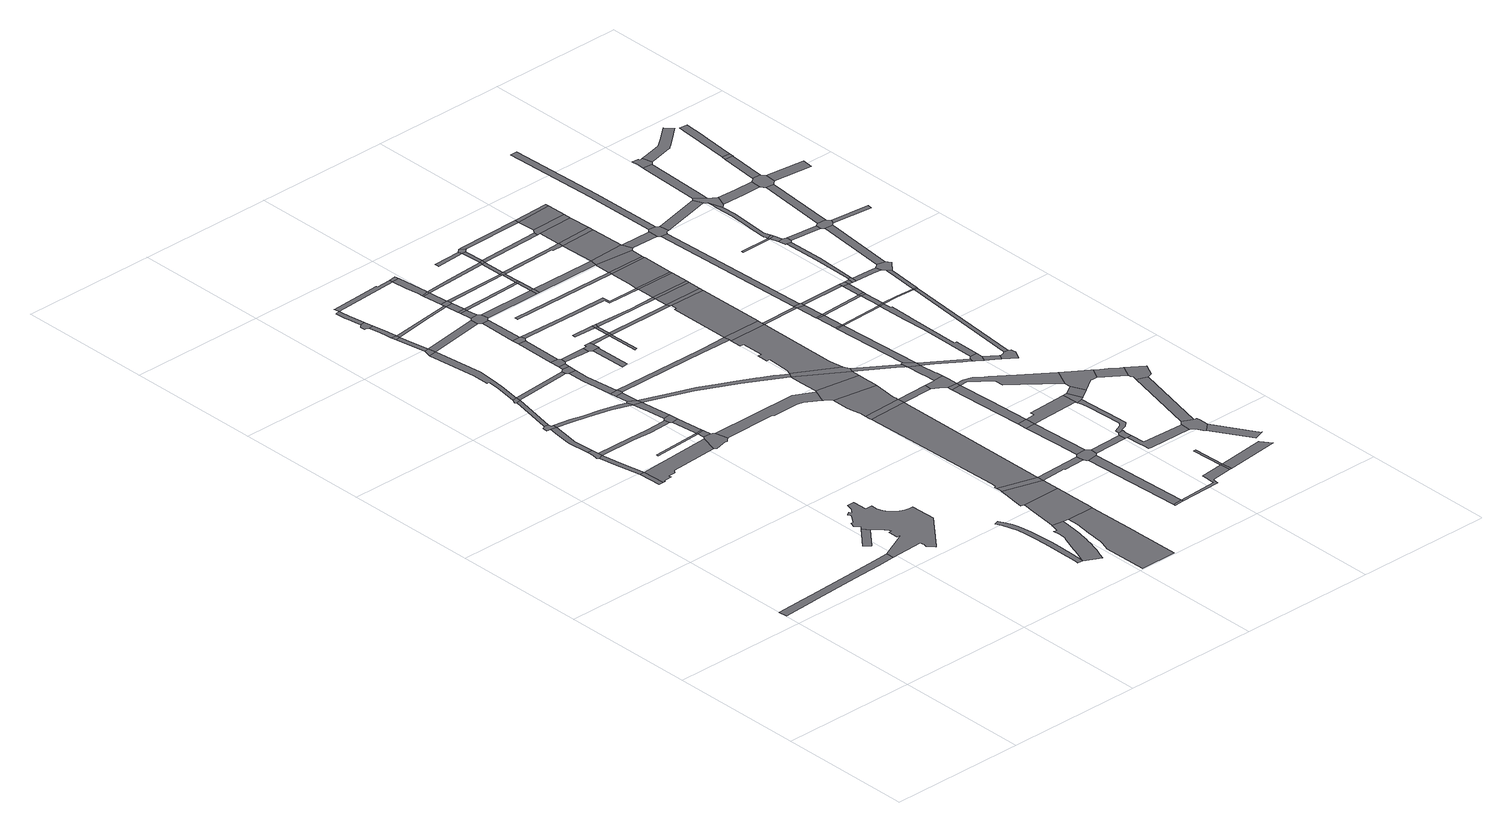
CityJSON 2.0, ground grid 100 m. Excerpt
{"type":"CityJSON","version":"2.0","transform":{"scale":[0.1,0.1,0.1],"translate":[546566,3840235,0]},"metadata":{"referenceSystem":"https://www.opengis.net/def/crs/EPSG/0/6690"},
"CityObjects":{
"road1":{"type":"Road","geometry":[{"type":"MultiSurface","lod":"1","boundaries":[[[0,1,2,3,4,5,6,7,8,9,10,11,12]]]}]},
"road2":{"type":"Road","geometry":[{"type":"MultiSurface","lod":"1","boundaries":[[[13,14,15,16,17]]]}]},
"road3":{"type":"Road","attributes":{"RoadStructureAttribute.sectionType":"1"},"geometry":[{"type":"MultiSurface","lod":"1","boundaries":[[[18,19,20,21,22,23,24,14,13]]]}]},
"road4":{"type":"Road","geometry":[{"type":"MultiSurface","lod":"1","boundaries":[[[25,26,27,28]]]}]},
"road5":{"type":"Road","geometry":[{"type":"MultiSurface","lod":"1","boundaries":[[[29,30,31,32,33,22,21,34,35]]]}]},
"road6":{"type":"Road","attributes":{"RoadStructureAttribute.sectionType":"1"},"geometry":[{"type":"MultiSurface","lod":"1","boundaries":[[[36,37,38,39,40,41,30,29,42,43,44,45]]]}]},
"road7":{"type":"Road","geometry":[{"type":"MultiSurface","lod":"1","boundaries":[[[46,47,48,36,45,49,50,51]]]}]},
"road8":{"type":"Road","geometry":[{"type":"MultiSurface","lod":"1","boundaries":[[[52,53,54,55,56,57,58,59,60,61,62,63,64,65,66,67,68,69,70,71,72,73,74,75,76,77,78,79,80,81,82,83,25,28,84,85,86,87,88,89,90,91,0,12,92,93,94,95]]]}]},
"road9":{"type":"Road","geometry":[{"type":"MultiSurface","lod":"1","boundaries":[[[96,97,13,17,98,99,100,101,102,103,104,105]]]}]},
"road10":{"type":"Road","attributes":{"RoadStructureAttribute.sectionType":"1"},"geometry":[{"type":"MultiSurface","lod":"1","boundaries":[[[106,107,108,46,51]]]}]},
"road11":{"type":"Road","attributes":{"RoadStructureAttribute.sectionType":"1"},"geometry":[{"type":"MultiSurface","lod":"1","boundaries":[[[109,110,111,35,34,112,113,114,115,116]]]}]},
"road12":{"type":"Road","geometry":[{"type":"MultiSurface","lod":"1","boundaries":[[[117,118,119,107,106]]]}]},
"road13":{"type":"Road","attributes":{"RoadStructureAttribute.sectionType":"1"},"geometry":[{"type":"MultiSurface","lod":"1","boundaries":[[[120,121,122,123,124]]]}]},
"road14":{"type":"Road","attributes":{"RoadStructureAttribute.sectionType":"1"},"geometry":[{"type":"MultiSurface","lod":"1","boundaries":[[[125,126,127,128,49,45,129,130,131,132,133]]]}]},
"road15":{"type":"Road","attributes":{"RoadStructureAttribute.sectionType":"1"},"geometry":[{"type":"MultiSurface","lod":"1","boundaries":[[[134,135,136,137,138,139,140,141,142,143,118,117]]]}]},
"road16":{"type":"Road","attributes":{"RoadStructureAttribute.sectionType":"1"},"geometry":[{"type":"MultiSurface","lod":"1","boundaries":[[[144,145,146,147,148,149,150,151,152,153,154,155,156,157,158,159,160,161,162,163,164,165]]]}]},
"road17":{"type":"Road","geometry":[{"type":"MultiSurface","lod":"1","boundaries":[[[166,167,168,169,96,105,170,171,172,173,174,175,176,177,178,179]]]}]},
"road18":{"type":"Road","geometry":[{"type":"MultiSurface","lod":"1","boundaries":[[[180,181,138,137]]]}]},
"road19":{"type":"Road","attributes":{"RoadStructureAttribute.sectionType":"1"},"geometry":[{"type":"MultiSurface","lod":"1","boundaries":[[[182,117,106,183,184,185,186]]]}]},
"road20":{"type":"Road","attributes":{"RoadStructureAttribute.sectionType":"1"},"geometry":[{"type":"MultiSurface","lod":"1","boundaries":[[[187,188,189,181,180]]]}]},
"road21":{"type":"Road","attributes":{"RoadStructureAttribute.sectionType":"1"},"geometry":[{"type":"MultiSurface","lod":"1","boundaries":[[[190,124,191,166,179]]]}]},
"road22":{"type":"Road","geometry":[{"type":"MultiSurface","lod":"1","boundaries":[[[192,120,124,190]]]}]},
"road23":{"type":"Road","geometry":[{"type":"MultiSurface","lod":"1","boundaries":[[[193,189,188,194]]]}]},
"road24":{"type":"Road","attributes":{"RoadStructureAttribute.sectionType":"1"},"geometry":[{"type":"MultiSurface","lod":"1","boundaries":[[[195,196,197,120,192]]]}]},
"road25":{"type":"Road","attributes":{"RoadStructureAttribute.sectionType":"1"},"geometry":[{"type":"MultiSurface","lod":"1","boundaries":[[[198,199,200,201,202,203,204,193,194]]]}]},
"road26":{"type":"Road","geometry":[{"type":"MultiSurface","lod":"1","boundaries":[[[205,206,207,208,209,210,211,212,202,201]]]}]},
"road27":{"type":"Road","geometry":[{"type":"MultiSurface","lod":"1","boundaries":[[[213,214,215,116,115,216,196,195]]]}]},
"road28":{"type":"Road","attributes":{"RoadStructureAttribute.sectionType":"6"},"geometry":[{"type":"MultiSurface","lod":"1","boundaries":[[[217,218,219,220,221,222,223,224,225,226,227,228,229,230,231,165,232,233,234,235,236,237,238,239,240,241,242,243,244,245]]]}]},
"road29":{"type":"Road","attributes":{"RoadStructureAttribute.sectionType":"1"},"geometry":[{"type":"MultiSurface","lod":"1","boundaries":[[[246,247,248,249,250,251,252,206,205]]]}]},
"road30":{"type":"Road","attributes":{"RoadStructureAttribute.sectionType":"1"},"geometry":[{"type":"MultiSurface","lod":"1","boundaries":[[[132,253,254,214,213,255,256,257,258]]]}]},
"road31":{"type":"Road","geometry":[{"type":"MultiSurface","lod":"1","boundaries":[[[259,260,133,132,258,261]]]}]},
"road32":{"type":"Road","attributes":{"RoadStructureAttribute.sectionType":"1"},"geometry":[{"type":"MultiSurface","lod":"1","boundaries":[[[262,263,259,261]]]}]},
"road33":{"type":"Road","geometry":[{"type":"MultiSurface","lod":"1","boundaries":[[[264,265,263,262,266,267]]]}]},
"road34":{"type":"Road","attributes":{"RoadStructureAttribute.sectionType":"1"},"geometry":[{"type":"MultiSurface","lod":"1","boundaries":[[[268,269,265,264,270,271]]]}]},
"road35":{"type":"Road","attributes":{"RoadStructureAttribute.sectionType":"1"},"geometry":[{"type":"MultiSurface","lod":"1","boundaries":[[[272,180,137,273]]]}]},
"road36":{"type":"Road","geometry":[{"type":"MultiSurface","lod":"1","boundaries":[[[274,275,182,186,276,268,271,277]]]}]},
"road37":{"type":"Road","attributes":{"function":"3","RoadStructureAttribute.sectionType":"1"},"geometry":[{"type":"MultiSurface","lod":"1","boundaries":[[[278,279,280,281,282,283,284,285,286,287,288,289,290]]]}]},
"road38":{"type":"Road","attributes":{"RoadStructureAttribute.sectionType":"1"},"geometry":[{"type":"MultiSurface","lod":"1","boundaries":[[[291,274,277,292]]]}]},
"road39":{"type":"Road","attributes":{"RoadStructureAttribute.sectionType":"1"},"geometry":[{"type":"MultiSurface","lod":"1","boundaries":[[[293,194,188,294,295,296]]]}]},
"road40":{"type":"Road","geometry":[{"type":"MultiSurface","lod":"1","boundaries":[[[297,291,292,298,299,300,301]]]}]},
"road41":{"type":"Road","attributes":{"RoadStructureAttribute.sectionType":"1"},"geometry":[{"type":"MultiSurface","lod":"1","boundaries":[[[302,297,301,303]]]}]},
"road42":{"type":"Road","attributes":{"RoadStructureAttribute.sectionType":"1"},"geometry":[{"type":"MultiSurface","lod":"1","boundaries":[[[304,305,306,307,248,308,309]]]}]},
"road43":{"type":"Road","geometry":[{"type":"MultiSurface","lod":"1","boundaries":[[[310,311,312,217,245,313,278,290,314,315,316,317]]]}]},
"road44":{"type":"Road","geometry":[{"type":"MultiSurface","lod":"1","boundaries":[[[318,302,303,319,320,321,322]]]}]},
"road45":{"type":"Road","attributes":{"RoadStructureAttribute.sectionType":"1"},"geometry":[{"type":"MultiSurface","lod":"1","boundaries":[[[323,176,175,324,325,326,327,328,329]]]}]},
"road46":{"type":"Road","attributes":{"RoadStructureAttribute.sectionType":"1"},"geometry":[{"type":"MultiSurface","lod":"1","boundaries":[[[330,331,300,299,332,333,334,335]]]}]},
"road47":{"type":"Road","attributes":{"RoadStructureAttribute.sectionType":"1"},"geometry":[{"type":"MultiSurface","lod":"1","boundaries":[[[336,337,338,318,322]]]}]},
"road48":{"type":"Road","attributes":{"RoadStructureAttribute.sectionType":"1"},"geometry":[{"type":"MultiSurface","lod":"1","boundaries":[[[339,340,341,342,343,344,310,317,345]]]}]},
"road49":{"type":"Road","geometry":[{"type":"MultiSurface","lod":"1","boundaries":[[[346,347,272,273,338,337,348,349,350]]]}]},
"road50":{"type":"Road","geometry":[{"type":"MultiSurface","lod":"1","boundaries":[[[351,352,339,345,353]]]}]},
"road51":{"type":"Road","attributes":{"RoadStructureAttribute.sectionType":"1"},"geometry":[{"type":"MultiSurface","lod":"1","boundaries":[[[354,355,356,347,346]]]}]},
"road52":{"type":"Road","attributes":{"RoadStructureAttribute.sectionType":"1"},"geometry":[{"type":"MultiSurface","lod":"1","boundaries":[[[357,358,359,360,361,362]]]}]},
"road53":{"type":"Road","geometry":[{"type":"MultiSurface","lod":"1","boundaries":[[[363,364,356,355]]]}]},
"road54":{"type":"Road","attributes":{"RoadStructureAttribute.sectionType":"1"},"geometry":[{"type":"MultiSurface","lod":"1","boundaries":[[[365,366,367,368,369,370,371,372,373,374,261,258,375,376,377,378,379,380]]]}]},
"road55":{"type":"Road","attributes":{"RoadStructureAttribute.sectionType":"1"},"geometry":[{"type":"MultiSurface","lod":"1","boundaries":[[[381,382,296,383,364,363]]]}]},
"road56":{"type":"Road","geometry":[{"type":"MultiSurface","lod":"1","boundaries":[[[384,385,386,293,296,382,387,388]]]}]},
"road57":{"type":"Road","geometry":[{"type":"MultiSurface","lod":"1","boundaries":[[[389,390,391,330,335,362,361,392,393,394,395,396]]]}]},
"road58":{"type":"Road","attributes":{"RoadStructureAttribute.sectionType":"1"},"geometry":[{"type":"MultiSurface","lod":"1","boundaries":[[[397,398,399,400,385,384]]]}]},
"road59":{"type":"Road","geometry":[{"type":"MultiSurface","lod":"1","boundaries":[[[401,402,400,399]]]}]},
"road60":{"type":"Road","attributes":{"RoadStructureAttribute.sectionType":"1"},"geometry":[{"type":"MultiSurface","lod":"1","boundaries":[[[403,404,405,308,406,407,402,401]]]}]},
"road61":{"type":"Road","attributes":{"RoadStructureAttribute.sectionType":"1"},"geometry":[{"type":"MultiSurface","lod":"1","boundaries":[[[408,409,267,266,410,411,412,413,414,415]]]}]},
"road62":{"type":"Road","geometry":[{"type":"MultiSurface","lod":"1","boundaries":[[[416,309,308,405]]]}]},
"road63":{"type":"Road","attributes":{"function":"3","RoadStructureAttribute.sectionType":"1"},"geometry":[{"type":"MultiSurface","lod":"1","boundaries":[[[417,418,419,420,421,422,423,424,425,351,353]]]}]},
"road64":{"type":"Road","attributes":{"RoadStructureAttribute.sectionType":"1"},"geometry":[{"type":"MultiSurface","lod":"1","boundaries":[[[396,395,426,427]]]}]},
"road65":{"type":"Road","geometry":[{"type":"MultiSurface","lod":"1","boundaries":[[[428,429,430,431,432]]]}]},
"road66":{"type":"Road","geometry":[{"type":"MultiSurface","lod":"1","boundaries":[[[433,434,435,436,437,426]]]}]},
"road67":{"type":"Road","attributes":{"RoadStructureAttribute.sectionType":"1"},"geometry":[{"type":"MultiSurface","lod":"1","boundaries":[[[438,439,350,349,440,441]]]}]},
"road68":{"type":"Road","geometry":[{"type":"MultiSurface","lod":"1","boundaries":[[[442,427,426,437]]]}]},
"road69":{"type":"Road","attributes":{"RoadStructureAttribute.sectionType":"1"},"geometry":[{"type":"MultiSurface","lod":"1","boundaries":[[[443,363,355,444]]]}]},
"road70":{"type":"Road","attributes":{"RoadStructureAttribute.sectionType":"1"},"geometry":[{"type":"MultiSurface","lod":"1","boundaries":[[[431,427,442,445]]]}]},
"road71":{"type":"Road","attributes":{"RoadStructureAttribute.sectionType":"1"},"geometry":[{"type":"MultiSurface","lod":"1","boundaries":[[[446,353,345,447,448,449]]]}]},
"road72":{"type":"Road","geometry":[{"type":"MultiSurface","lod":"1","boundaries":[[[432,431,445,450]]]}]},
"road73":{"type":"Road","attributes":{"RoadStructureAttribute.sectionType":"1"},"geometry":[{"type":"MultiSurface","lod":"1","boundaries":[[[451,384,388,452]]]}]},
"road74":{"type":"Road","geometry":[{"type":"MultiSurface","lod":"1","boundaries":[[[453,454,455,456]]]}]},
"road75":{"type":"Road","attributes":{"RoadStructureAttribute.sectionType":"1"},"geometry":[{"type":"MultiSurface","lod":"1","boundaries":[[[457,458,459,401,399,460]]]}]},
"road76":{"type":"Road","geometry":[{"type":"MultiSurface","lod":"1","boundaries":[[[461,462,463,421,420]]]}]},
"road77":{"type":"Road","attributes":{"RoadStructureAttribute.sectionType":"1"},"geometry":[{"type":"MultiSurface","lod":"1","boundaries":[[[464,465,466,321,320,467,468,469,470,471]]]}]},
"road78":{"type":"Road","attributes":{"function":"3","RoadStructureAttribute.sectionType":"1"},"geometry":[{"type":"MultiSurface","lod":"1","boundaries":[[[472,473,474,475,462,461,476,477,478,479,480]]]}]},
"road79":{"type":"Road","attributes":{"RoadStructureAttribute.sectionType":"1"},"geometry":[{"type":"MultiSurface","lod":"1","boundaries":[[[481,482,483,454,453]]]}]},
"road80":{"type":"Road","geometry":[{"type":"MultiSurface","lod":"1","boundaries":[[[484,485,329,328,486,487,472,480,488,489,490,491]]]}]},
"road81":{"type":"Road","geometry":[{"type":"MultiSurface","lod":"1","boundaries":[[[492,441,440,493]]]}]},
"road82":{"type":"Road","attributes":{"RoadStructureAttribute.sectionType":"1"},"geometry":[{"type":"MultiSurface","lod":"1","boundaries":[[[494,444,441,492]]]}]},
"road83":{"type":"Road","attributes":{"RoadStructureAttribute.sectionType":"1"},"geometry":[{"type":"MultiSurface","lod":"1","boundaries":[[[442,437,495,496]]]}]},
"road84":{"type":"Road","geometry":[{"type":"MultiSurface","lod":"1","boundaries":[[[497,443,444,494]]]}]},
"road85":{"type":"Road","geometry":[{"type":"MultiSurface","lod":"1","boundaries":[[[379,498,499,484,491,500]]]}]},
"road86":{"type":"Road","attributes":{"RoadStructureAttribute.sectionType":"1"},"geometry":[{"type":"MultiSurface","lod":"1","boundaries":[[[501,502,503,504,505]]]}]},
"road87":{"type":"Road","geometry":[{"type":"MultiSurface","lod":"1","boundaries":[[[506,507,508,509,510,511,512,446,449,513,514,483,482,515,516,517,518]]]}]},
"road88":{"type":"Road","attributes":{"RoadStructureAttribute.sectionType":"1"},"geometry":[{"type":"MultiSurface","lod":"1","boundaries":[[[452,443,497,519]]]}]},
"road89":{"type":"Road","geometry":[{"type":"MultiSurface","lod":"1","boundaries":[[[520,521,522,523,524]]]}]},
"road90":{"type":"Road","geometry":[{"type":"MultiSurface","lod":"1","boundaries":[[[525,526,380,379,500,527,528,529]]]}]},
"road91":{"type":"Road","attributes":{"RoadStructureAttribute.sectionType":"1"},"geometry":[{"type":"MultiSurface","lod":"1","boundaries":[[[530,450,445,531,532]]]}]},
"road92":{"type":"Road","geometry":[{"type":"MultiSurface","lod":"1","boundaries":[[[533,451,452,519,534]]]}]},
"road93":{"type":"Road","attributes":{"RoadStructureAttribute.sectionType":"1"},"geometry":[{"type":"MultiSurface","lod":"1","boundaries":[[[535,460,451,533]]]}]},
"road94":{"type":"Road","attributes":{"RoadStructureAttribute.sectionType":"1"},"geometry":[{"type":"MultiSurface","lod":"1","boundaries":[[[536,537,538,509,508]]]}]},
"road95":{"type":"Road","geometry":[{"type":"MultiSurface","lod":"1","boundaries":[[[539,457,460,535]]]}]},
"road96":{"type":"Road","attributes":{"RoadStructureAttribute.sectionType":"1"},"geometry":[{"type":"MultiSurface","lod":"1","boundaries":[[[540,541,542,543,544,453,456,545,546,547,548]]]}]},
"road97":{"type":"Road","attributes":{"RoadStructureAttribute.sectionType":"1"},"geometry":[{"type":"MultiSurface","lod":"1","boundaries":[[[549,461,420,550]]]}]},
"road98":{"type":"Road","attributes":{"function":"3","RoadStructureAttribute.sectionType":"1"},"geometry":[{"type":"MultiSurface","lod":"1","boundaries":[[[551,552,553,554,555,556,557,558,559,525,529,560,561,562,563]]]}]},
"road99":{"type":"Road","attributes":{"RoadStructureAttribute.sectionType":"1"},"geometry":[{"type":"MultiSurface","lod":"1","boundaries":[[[524,457,539,564]]]}]},
"road100":{"type":"Road","geometry":[{"type":"MultiSurface","lod":"1","boundaries":[[[565,566,537,536]]]}]},
"road101":{"type":"Road","geometry":[{"type":"MultiSurface","lod":"1","boundaries":[[[567,520,524,564,568,569,570]]]}]},
"road102":{"type":"Road","attributes":{"RoadStructureAttribute.sectionType":"1"},"geometry":[{"type":"MultiSurface","lod":"1","boundaries":[[[571,518,517,572]]]}]},
"road103":{"type":"Road","attributes":{"RoadStructureAttribute.sectionType":"1"},"geometry":[{"type":"MultiSurface","lod":"1","boundaries":[[[573,574,575,492,493,576,577]]]}]},
"road104":{"type":"Road","geometry":[{"type":"MultiSurface","lod":"1","boundaries":[[[415,414,551,563,578,579,580,581]]]}]},
"road105":{"type":"Road","attributes":{"RoadStructureAttribute.sectionType":"1"},"geometry":[{"type":"MultiSurface","lod":"1","boundaries":[[[582,583,584,585,566,565]]]}]},
"road106":{"type":"Road","attributes":{"RoadStructureAttribute.sectionType":"1"},"geometry":[{"type":"MultiSurface","lod":"1","boundaries":[[[586,527,500,587,588,589,590]]]}]},
"road107":{"type":"Road","geometry":[{"type":"MultiSurface","lod":"1","boundaries":[[[591,592,593,594,595,596,549,550,597,598,599,600]]]}]},
"road108":{"type":"Road","attributes":{"RoadStructureAttribute.sectionType":"1"},"geometry":[{"type":"MultiSurface","lod":"1","boundaries":[[[601,602,533,534,603,604,605,606]]]}]},
"road109":{"type":"Road","attributes":{"function":"3","RoadStructureAttribute.sectionType":"1"},"geometry":[{"type":"MultiSurface","lod":"1","boundaries":[[[607,608,609,610,415,581,611]]]}]},
"road110":{"type":"Road","geometry":[{"type":"MultiSurface","lod":"1","boundaries":[[[599,584,583,600]]]}]},
"road111":{"type":"Road","attributes":{"RoadStructureAttribute.sectionType":"1"},"geometry":[{"type":"MultiSurface","lod":"1","boundaries":[[[612,539,535,613]]]}]},
"road112":{"type":"Road","geometry":[{"type":"MultiSurface","lod":"1","boundaries":[[[614,540,548,615]]]}]},
"road113":{"type":"Road","geometry":[{"type":"MultiSurface","lod":"1","boundaries":[[[616,617,618,619,620,621,622,623,571,572,624,625]]]}]},
"road114":{"type":"Road","attributes":{"RoadStructureAttribute.sectionType":"1"},"geometry":[{"type":"MultiSurface","lod":"1","boundaries":[[[626,627,628,629,565,536,630,631]]]}]},
"road115":{"type":"Road","attributes":{"RoadStructureAttribute.sectionType":"1"},"geometry":[{"type":"MultiSurface","lod":"1","boundaries":[[[632,633,634,635,594,593,636,637,638,639,640]]]}]},
"road116":{"type":"Road","geometry":[{"type":"MultiSurface","lod":"1","boundaries":[[[496,495,607,611,641]]]}]},
"road117":{"type":"Road","geometry":[{"type":"MultiSurface","lod":"1","boundaries":[[[642,643,644,540,614]]]}]},
"road118":{"type":"Road","attributes":{"function":"3","RoadStructureAttribute.sectionType":"1"},"geometry":[{"type":"MultiSurface","lod":"1","boundaries":[[[531,645,646,647,496,641,648]]]}]},
"road119":{"type":"Road","attributes":{"RoadStructureAttribute.sectionType":"1"},"geometry":[{"type":"MultiSurface","lod":"1","boundaries":[[[649,650,651,567,570,652]]]}]},
"road120":{"type":"Road","geometry":[{"type":"MultiSurface","lod":"1","boundaries":[[[653,654,655,656,590,589,657,632,640,658]]]}]},
"road121":{"type":"Road","geometry":[{"type":"MultiSurface","lod":"1","boundaries":[[[532,531,648,659]]]}]},
"road122":{"type":"Road","attributes":{"function":"3","RoadStructureAttribute.sectionType":"1"},"geometry":[{"type":"MultiSurface","lod":"1","boundaries":[[[470,660,661,532,659,662]]]}]},
"road123":{"type":"Road","geometry":[{"type":"MultiSurface","lod":"1","boundaries":[[[471,470,662,663]]]}]},
"road124":{"type":"Road","attributes":{"RoadStructureAttribute.sectionType":"1"},"geometry":[{"type":"MultiSurface","lod":"1","boundaries":[[[664,665,625,624,666,667,668,669,670,671]]]}]},
"road125":{"type":"Road","attributes":{"RoadStructureAttribute.sectionType":"1"},"geometry":[{"type":"MultiSurface","lod":"1","boundaries":[[[672,673,674,675,676,677,678,679,680,681,682,683,684,685,686,687,688,689,690,691,621,620]]]}]},
"road126":{"type":"Road","attributes":{"RoadStructureAttribute.sectionType":"1"},"geometry":[{"type":"MultiSurface","lod":"1","boundaries":[[[692,693,694,653,658,695]]]}]},
"road127":{"type":"Road","attributes":{"RoadStructureAttribute.sectionType":"1"},"geometry":[{"type":"MultiSurface","lod":"1","boundaries":[[[696,578,563,697]]]}]},
"road128":{"type":"Road","attributes":{"function":"3","RoadStructureAttribute.sectionType":"1"},"geometry":[{"type":"MultiSurface","lod":"1","boundaries":[[[504,698,699,700,471,663,701]]]}]},
"road129":{"type":"Road","geometry":[{"type":"MultiSurface","lod":"1","boundaries":[[[505,504,701,702]]]}]},
"road130":{"type":"Road","attributes":{"RoadStructureAttribute.sectionType":"1"},"geometry":[{"type":"MultiSurface","lod":"1","boundaries":[[[640,703,704,705,706,707,658]]]}]},
"road131":{"type":"Road","attributes":{"RoadStructureAttribute.sectionType":"1"},"geometry":[{"type":"MultiSurface","lod":"1","boundaries":[[[708,709,614,615,710]]]}]},
"road132":{"type":"Road","attributes":{"function":"3","RoadStructureAttribute.sectionType":"1"},"geometry":[{"type":"MultiSurface","lod":"1","boundaries":[[[576,711,712,505,702,713]]]}]},
"road133":{"type":"Road","attributes":{"RoadStructureAttribute.sectionType":"1"},"geometry":[{"type":"MultiSurface","lod":"1","boundaries":[[[714,715,716,717,718,719,720,721,600,583,722,723,724,725,726,727]]]}]},
"road134":{"type":"Road","geometry":[{"type":"MultiSurface","lod":"1","boundaries":[[[728,729,694,693]]]}]},
"road135":{"type":"Road","geometry":[{"type":"MultiSurface","lod":"1","boundaries":[[[730,626,631,731,681,680,732,733,734,735]]]}]},
"road136":{"type":"Road","geometry":[{"type":"MultiSurface","lod":"1","boundaries":[[[736,577,576,713,737,738]]]}]},
"road137":{"type":"Road","attributes":{"RoadStructureAttribute.sectionType":"1"},"geometry":[{"type":"MultiSurface","lod":"1","boundaries":[[[739,740,741,729,728]]]}]},
"road138":{"type":"Road","geometry":[{"type":"MultiSurface","lod":"1","boundaries":[[[742,743,741,740]]]}]},
"road139":{"type":"Road","attributes":{"function":"3","RoadStructureAttribute.sectionType":"1"},"geometry":[{"type":"MultiSurface","lod":"1","boundaries":[[[744,606,577,736]]]}]},
"road140":{"type":"Road","attributes":{"RoadStructureAttribute.sectionType":"1"},"geometry":[{"type":"MultiSurface","lod":"1","boundaries":[[[697,743,742,745,746,747,748]]]}]},
"road141":{"type":"Road","attributes":{"RoadStructureAttribute.sectionType":"1"},"geometry":[{"type":"MultiSurface","lod":"1","boundaries":[[[749,750,735,734,751,752]]]}]},
"road142":{"type":"Road","geometry":[{"type":"MultiSurface","lod":"1","boundaries":[[[753,696,697,748,754,755,756,757]]]}]},
"road143":{"type":"Road","geometry":[{"type":"MultiSurface","lod":"1","boundaries":[[[758,601,606,744]]]}]},
"road144":{"type":"Road","geometry":[{"type":"MultiSurface","lod":"1","boundaries":[[[759,760,761,706,705,762,763,764,765]]]}]},
"road145":{"type":"Road","geometry":[{"type":"MultiSurface","lod":"1","boundaries":[[[766,671,670,767,768,769,770,771,772,773,774,775,776,777,778,779,780,781,782]]]}]},
"road146":{"type":"Road","attributes":{"function":"3","RoadStructureAttribute.sectionType":"1"},"geometry":[{"type":"MultiSurface","lod":"1","boundaries":[[[783,784,785,601,758]]]}]},
"road147":{"type":"Road","geometry":[{"type":"MultiSurface","lod":"1","boundaries":[[[786,787,612,613,784,783]]]}]},
"road148":{"type":"Road","attributes":{"RoadStructureAttribute.sectionType":"1"},"geometry":[{"type":"MultiSurface","lod":"1","boundaries":[[[764,763,788,789,790]]]}]},
"road149":{"type":"Road","attributes":{"RoadStructureAttribute.sectionType":"1"},"geometry":[{"type":"MultiSurface","lod":"1","boundaries":[[[791,771,770,792,793]]]}]},
"road150":{"type":"Road","attributes":{"function":"3","RoadStructureAttribute.sectionType":"1"},"geometry":[{"type":"MultiSurface","lod":"1","boundaries":[[[794,795,652,796,787,786]]]}]},
"road151":{"type":"Road","attributes":{"RoadStructureAttribute.sectionType":"1"},"geometry":[{"type":"MultiSurface","lod":"1","boundaries":[[[797,728,693,798]]]}]},
"road152":{"type":"Road","geometry":[{"type":"MultiSurface","lod":"1","boundaries":[[[799,649,652,795]]]}]},
"road153":{"type":"Road","attributes":{"RoadStructureAttribute.sectionType":"1"},"geometry":[{"type":"MultiSurface","lod":"1","boundaries":[[[800,742,740,801,802]]]}]},
"road154":{"type":"Road","geometry":[{"type":"MultiSurface","lod":"1","boundaries":[[[803,804,805,806,790,789,807,808,809,810,811,812,813,814]]]}]},
"road155":{"type":"Road","geometry":[{"type":"MultiSurface","lod":"1","boundaries":[[[815,816,817,727,726,749,752,818,819,820,821,822]]]}]},
"road156":{"type":"Road","attributes":{"RoadStructureAttribute.sectionType":"1"},"geometry":[{"type":"MultiSurface","lod":"1","boundaries":[[[823,753,757,824]]]}]},
"road157":{"type":"Road","attributes":{"RoadStructureAttribute.sectionType":"1"},"geometry":[{"type":"MultiSurface","lod":"1","boundaries":[[[825,826,827,828,829,830,831,832,833,798,834,835,836,837,759,765]]]}]},
"road158":{"type":"Road","attributes":{"RoadStructureAttribute.sectionType":"1"},"geometry":[{"type":"MultiSurface","lod":"1","boundaries":[[[838,736,738,839,840,841]]]}]},
"road159":{"type":"Road","attributes":{"RoadStructureAttribute.sectionType":"1"},"geometry":[{"type":"MultiSurface","lod":"1","boundaries":[[[842,755,754,843]]]}]},
"road160":{"type":"Road","attributes":{"RoadStructureAttribute.sectionType":"1"},"geometry":[{"type":"MultiSurface","lod":"1","boundaries":[[[844,766,782,845]]]}]},
"road161":{"type":"Road","geometry":[{"type":"MultiSurface","lod":"1","boundaries":[[[846,797,798,833]]]}]},
"road162":{"type":"Road","attributes":{"RoadStructureAttribute.sectionType":"1"},"geometry":[{"type":"MultiSurface","lod":"1","boundaries":[[[847,848,849,850,822,821,851,852]]]}]},
"road163":{"type":"Road","attributes":{"RoadStructureAttribute.sectionType":"1"},"geometry":[{"type":"MultiSurface","lod":"1","boundaries":[[[853,802,797,846]]]}]},
"road164":{"type":"Road","geometry":[{"type":"MultiSurface","lod":"1","boundaries":[[[800,802,853,854]]]}]},
"road165":{"type":"Road","geometry":[{"type":"MultiSurface","lod":"1","boundaries":[[[855,856,857,841,840,858,823,824,859,860,861,862,863,864]]]}]},
"road166":{"type":"Road","attributes":{"RoadStructureAttribute.sectionType":"1"},"geometry":[{"type":"MultiSurface","lod":"1","boundaries":[[[865,866,800,854,867,868]]]}]},
"road167":{"type":"Road","geometry":[{"type":"MultiSurface","lod":"1","boundaries":[[[869,842,843,865,868]]]}]},
"road168":{"type":"Road","attributes":{"RoadStructureAttribute.sectionType":"1"},"geometry":[{"type":"MultiSurface","lod":"1","boundaries":[[[870,803,814,871]]]}]},
"road169":{"type":"Road","geometry":[{"type":"MultiSurface","lod":"1","boundaries":[[[852,851,872,873,874,844,845,875,876,877]]]}]},
"road170":{"type":"Road","attributes":{"RoadStructureAttribute.sectionType":"1"},"geometry":[{"type":"MultiSurface","lod":"1","boundaries":[[[878,869,868,879,880]]]}]},
"road171":{"type":"Road","attributes":{"RoadStructureAttribute.sectionType":"1"},"geometry":[{"type":"MultiSurface","lod":"1","boundaries":[[[881,846,833,882,870,883]]]}]},
"road172":{"type":"Road","geometry":[{"type":"MultiSurface","lod":"1","boundaries":[[[884,878,880,885,886,887]]]}]},
"road173":{"type":"Road","geometry":[{"type":"MultiSurface","lod":"1","boundaries":[[[888,889,890,891]]]}]},
"road174":{"type":"Road","attributes":{"RoadStructureAttribute.sectionType":"1"},"geometry":[{"type":"MultiSurface","lod":"1","boundaries":[[[892,893,894,895,855,864]]]}]},
"road175":{"type":"Road","attributes":{"RoadStructureAttribute.sectionType":"1"},"geometry":[{"type":"MultiSurface","lod":"1","boundaries":[[[896,897,884,887,898,899]]]}]},
"road176":{"type":"Road","attributes":{"RoadStructureAttribute.sectionType":"1"},"geometry":[{"type":"MultiSurface","lod":"1","boundaries":[[[900,886,885,901,902,903]]]}]},
"road177":{"type":"Road","geometry":[{"type":"MultiSurface","lod":"1","boundaries":[[[883,870,871,904]]]}]},
"road178":{"type":"Road","attributes":{"RoadStructureAttribute.sectionType":"1"},"geometry":[{"type":"MultiSurface","lod":"1","boundaries":[[[905,906,863,862,907,908]]]}]},
"road179":{"type":"Road","attributes":{"RoadStructureAttribute.sectionType":"1"},"geometry":[{"type":"MultiSurface","lod":"1","boundaries":[[[909,910,911,883,904,912,913]]]}]},
"road180":{"type":"Road","attributes":{"RoadStructureAttribute.sectionType":"1"},"geometry":[{"type":"MultiSurface","lod":"1","boundaries":[[[914,915,916,917,918]]]}]},
"road181":{"type":"Road","geometry":[{"type":"MultiSurface","lod":"1","boundaries":[[[919,891,890,916,915]]]}]},
"road182":{"type":"Road","geometry":[{"type":"MultiSurface","lod":"1","boundaries":[[[920,918,917,921,922,896,899,923,924,925]]]}]},
"road183":{"type":"Road","geometry":[{"type":"MultiSurface","lod":"1","boundaries":[[[926,927,903,902,909,913,928,929,930]]]}]},
"road184":{"type":"Road","attributes":{"RoadStructureAttribute.sectionType":"1"},"geometry":[{"type":"MultiSurface","lod":"1","boundaries":[[[931,932,933,934,935,936,937,938,939,940,891,919,941,942,943,944,945]]]}]},
"road185":{"type":"Road","attributes":{"RoadStructureAttribute.sectionType":"1"},"geometry":[{"type":"MultiSurface","lod":"1","boundaries":[[[925,924,946,947]]]}]},
"road186":{"type":"Road","geometry":[{"type":"MultiSurface","lod":"1","boundaries":[[[948,905,908,931,945,949,950,951,952,953]]]}]},
"road187":{"type":"Road","attributes":{"RoadStructureAttribute.sectionType":"1"},"geometry":[{"type":"MultiSurface","lod":"1","boundaries":[[[954,955,926,930,956,957]]]}]},
"road188":{"type":"Road","attributes":{"RoadStructureAttribute.sectionType":"1"},"geometry":[{"type":"MultiSurface","lod":"1","boundaries":[[[958,959,948,953,960,961,962]]]}]},
"road189":{"type":"Road","geometry":[{"type":"MultiSurface","lod":"1","boundaries":[[[963,947,946,954,957,964,965,966,967,968]]]}]},
"road190":{"type":"Road","attributes":{"RoadStructureAttribute.sectionType":"1"},"geometry":[{"type":"MultiSurface","lod":"1","boundaries":[[[969,951,950,970,971,972]]]}]},
"road191":{"type":"Road","geometry":[{"type":"MultiSurface","lod":"1","boundaries":[[[973,974,975,958,962,976,977,978,979,980,981]]]}]},
"road192":{"type":"Road","attributes":{"RoadStructureAttribute.sectionType":"1"},"geometry":[{"type":"MultiSurface","lod":"1","boundaries":[[[982,963,968,983]]]}]},
"road193":{"type":"Road","attributes":{"RoadStructureAttribute.sectionType":"1"},"geometry":[{"type":"MultiSurface","lod":"1","boundaries":[[[967,966,984,985]]]}]},
"road194":{"type":"Road","geometry":[{"type":"MultiSurface","lod":"1","boundaries":[[[986,987,988,989,972,971,990,982,983,991,992,993,994,995,996]]]}]},
"road195":{"type":"Road","attributes":{"RoadStructureAttribute.sectionType":"1"},"geometry":[{"type":"MultiSurface","lod":"1","boundaries":[[[997,998,999,1000,1001,1002,1003,979,978,1004,1005,1006,1007,1008,1009,1010,1011,1012,1013,1014]]]}]},
"road196":{"type":"Road","attributes":{"RoadStructureAttribute.sectionType":"1"},"geometry":[{"type":"MultiSurface","lod":"1","boundaries":[[[1015,986,996,1016,1017]]]}]},
"road197":{"type":"Road","geometry":[{"type":"MultiSurface","lod":"1","boundaries":[[[1018,1015,1017,1019]]]}]},
"road198":{"type":"Road","attributes":{"RoadStructureAttribute.sectionType":"1"},"geometry":[{"type":"MultiSurface","lod":"1","boundaries":[[[993,992,1020,1021]]]}]},
"road199":{"type":"Road","attributes":{"RoadStructureAttribute.sectionType":"1"},"geometry":[{"type":"MultiSurface","lod":"1","boundaries":[[[1022,1023,1024,1025,1018,1019,1026,1027,1028,1029]]]}]}
},
"vertices":[
[975,1232,0],[861,1225,0],[613,1211,0],[295,1194,0],[221,1190,0],[4,1179,0],[7,1115,0],[222,1127,0],[295,1132,0],[575,1150,0],[695,1157,0],[846,1164,0],[974,1171,0],
[527,2984,0],[490,2982,0],[498,2813,0],[512,2814,0],[534,2816,0],
[527,2986,0],[493,3160,0],[474,3303,0],[473,3312,0],[438,3300,0],[438,3298,0],[453,3181,0],
[1062,1559,0],[929,1402,0],[969,1364,0],[1096,1516,0],
[469,3401,0],[430,3399,0],[432,3351,0],[425,3311,0],[425,3310,0],[473,3315,0],[473,3350,0],
[447,3760,0],[437,3685,0],[437,3683,0],[422,3575,0],[421,3561,0],[421,3560,0],[460,3555,0],[462,3570,0],[481,3677,0],[495,3754,0],
[445,3814,0],[424,3802,0],[418,3765,0],[492,3785,0],[479,3787,0],[476,3812,0],
[1267,1092,0],[1481,1349,0],[1477,1533,0],[1459,1533,0],[1440,1535,0],[1421,1539,0],[1404,1545,0],[1387,1553,0],[1371,1563,0],[1356,1574,0],[1342,1587,0],[1330,1601,0],[1319,1616,0],[1310,1633,0],[1297,1668,0],[1296,1717,0],[1248,1717,0],[1246,1827,0],[1191,1821,0],[1184,1792,0],[1177,1773,0],[1165,1758,0],[1152,1741,0],[1139,1760,0],[1114,1740,0],[1125,1726,0],[1124,1714,0],[1076,1650,0],[1059,1650,0],[1046,1613,0],[1063,1597,0],[1079,1579,0],[1135,1481,0],[1150,1468,0],[1162,1452,0],[1172,1438,0],[1185,1411,0],[1161,1408,0],[1163,1336,0],[1197,1336,0],[1218,1185,0],[1222,1154,0],[1218,1128,0],[1257,1080,0],
[1077,3024,0],[1036,3021,0],[552,2817,0],[552,2825,0],[612,2829,0],[612,2848,0],[665,2850,0],[680,2872,0],[1037,2898,0],[1040,2899,0],
[546,4148,0],[512,4139,0],[444,3822,0],
[1033,3353,0],[886,3344,0],[745,3349,0],[744,3313,0],[880,3307,0],[1020,3313,0],[1051,3314,0],[1041,3354,0],
[550,4188,0],[513,4177,0],[501,4147,0],
[1086,3106,0],[726,3083,0],[726,3075,0],[726,3068,0],[1088,3091,0],
[957,3687,0],[837,3716,0],[709,3742,0],[619,3764,0],[587,3736,0],[722,3710,0],[885,3672,0],[1031,3625,0],[1015,3670,0],
[575,4350,0],[583,4437,0],[596,4569,0],[554,4935,0],[496,4926,0],[537,4560,0],[534,4440,0],[547,4438,0],[551,4438,0],[547,4353,0],
[1823,371,0],[1827,457,0],[1828,537,0],[1828,625,0],[1823,729,0],[1818,805,0],[1811,862,0],[1803,910,0],[1790,953,0],[1775,995,0],[1753,1043,0],[1718,1029,0],[1736,986,0],[1756,932,0],[1769,873,0],[1778,803,0],[1784,717,0],[1787,602,0],[1786,480,0],[1782,364,0],[1780,338,0],[1820,333,0],
[1093,3043,0],[1091,3040,0],[1090,3039,0],[1089,3037,0],[1057,2881,0],[1153,2906,0],[1161,2904,0],[1164,2903,0],[1166,2906,0],[1193,2931,0],[1169,3022,0],[1162,3028,0],[1159,3031,0],[1148,3041,0],
[543,4990,0],[511,4985,0],
[970,4218,0],[567,4154,0],[584,4156,0],[936,4185,0],[973,4188,0],
[524,5100,0],[506,5214,0],[474,5209,0],
[1142,3100,0],[1091,3061,0],
[1140,3114,0],
[464,5246,0],[507,5243,0],
[1120,3311,0],[1066,3302,0],[1085,3119,0],
[506,5249,0],[501,5279,0],[492,5342,0],[478,5432,0],[444,5425,0],[456,5334,0],[461,5279,0],
[468,5499,0],[432,5491,0],[431,5490,0],[423,5482,0],[410,5469,0],[412,5435,0],[423,5436,0],[441,5426,0],
[1113,3380,0],[1059,3372,0],[1047,3360,0],[1052,3313,0],
[1966,772,0],[1966,770,0],[1964,765,0],[1963,759,0],[1952,710,0],[1927,714,0],[1933,661,0],[1927,622,0],[1926,616,0],[1925,615,0],[1915,587,0],[1892,526,0],[1886,509,0],[1852,415,0],[1827,351,0],[1934,271,0],[1950,315,0],[1971,369,0],[1984,407,0],[1995,444,0],[2007,492,0],[2011,509,0],[2012,511,0],[2027,585,0],[2037,649,0],[2049,744,0],[2050,750,0],[2051,758,0],[2051,761,0],
[453,5604,0],[451,5614,0],[441,5701,0],[407,5694,0],[413,5614,0],[416,5592,0],[429,5511,0],
[1040,3540,0],[1041,3537,0],[1101,3490,0],[1101,3492,0],[1098,3520,0],[1089,3608,0],
[1027,3679,0],[1016,3671,0],[1082,3644,0],
[1074,3775,0],[1018,3770,0],
[1070,3822,0],[1014,3816,0],[1084,3786,0],[1075,3822,0],
[993,4174,0],[991,4050,0],[1045,4069,0],[1047,4173,0],
[975,5057,0],[975,5001,0],
[995,4237,0],[978,4224,0],[979,4184,0],[1048,4236,0],
[2094,756,0],[2094,674,0],[2077,553,0],[2069,502,0],[2064,470,0],[2062,426,0],[2053,400,0],[2028,330,0],[2030,7,0],[2302,9,0],[2300,357,0],[2299,381,0],[2297,757,0],
[996,4273,0],[1049,4273,0],
[970,5304,0],[572,5226,0],[824,5263,0],[971,5284,0],
[996,4347,0],[1067,4292,0],[1069,4293,0],[1068,4331,0],[1052,4346,0],
[999,4648,0],[1058,4648,0],
[819,5752,0],[818,5765,0],[437,5740,0],[436,5740,0],[929,5732,0],[926,5758,0],
[2010,1073,0],[1996,980,0],[1970,801,0],[2088,757,0],[2297,778,0],[2296,959,0],[2296,974,0],[2295,1075,0],
[999,4701,0],[1072,4664,0],[1075,4668,0],[1067,4701,0],[1059,4701,0],
[1836,3027,0],[1578,2936,0],[1592,2924,0],[1783,2927,0],[1829,2917,0],[1934,2855,0],[1973,2953,0],
[1263,4335,0],[1106,4332,0],[1106,4292,0],[1159,4289,0],[1209,4287,0],[1264,4285,0],
[1059,4704,0],[1055,4983,0],[1002,4982,0],
[2015,1289,0],[2006,1244,0],[1999,1196,0],[1995,1168,0],[1982,1080,0],[2002,1075,0],[2295,1210,0],
[1045,5080,0],[991,5074,0],[1055,4997,0],[1073,5009,0],[1067,5064,0],
[2014,1336,0],[2018,1304,0],[2293,1256,0],
[1038,5159,0],[1037,5167,0],[983,5162,0],
[1291,4005,0],[1291,4003,0],[1313,4006,0],[1334,4008,0],[1331,4273,0],[1286,4268,0],
[1035,5190,0],[981,5185,0],
[1948,3259,0],[1914,3279,0],[1838,3321,0],[1817,3332,0],[1813,3334,0],[1700,3390,0],[1594,3444,0],[1461,3507,0],[1460,3508,0],[1318,3558,0],[1161,3582,0],[1422,3484,0],[1698,3352,0],[1979,3196,0],[1979,3195,0],[2000,3228,0],
[1035,5195,0],[1026,5289,0],[972,5274,0],
[1022,5332,0],[968,5327,0],[969,5312,0],[1026,5300,0],[1025,5308,0],
[1293,4355,0],[1291,4342,0],[1291,4335,0],[1344,4276,0],[1339,4319,0],[1339,4321,0],[1338,4326,0],[1338,4355,0],
[1022,5338,0],[1009,5467,0],[1008,5477,0],[954,5472,0],
[1006,5497,0],[953,5484,0],
[1005,5510,0],[994,5620,0],[983,5737,0],[939,5619,0],[949,5521,0],
[1814,3822,0],[1776,3821,0],[1460,3784,0],[1777,3783,0],[1814,3782,0],[2000,3780,0],[2002,3780,0],[1998,3825,0],
[981,5768,0],
[2293,1273,0],[2291,2133,0],[2292,2481,0],[2292,2486,0],[2004,2474,0],[2014,2131,0],[2029,1402,0],[2028,1357,0],[2013,1351,0],
[1483,4327,0],[1488,4355,0],
[1317,4493,0],[1317,4479,0],[1317,4466,0],[1484,4465,0],[1485,4491,0],
[1488,4101,0],[1488,4100,0],[1497,4101,0],[1505,4103,0],[1503,4330,0],
[1489,5066,0],[1485,5066,0],[1493,5010,0],[1493,5066,0],
[1508,4358,0],
[1490,5202,0],[1490,5185,0],
[1504,4463,0],
[2639,1270,0],[2484,1216,0],[2484,1209,0],[2646,1215,0],
[1514,4490,0],
[1486,5340,0],[1491,5322,0],
[2770,443,0],[2697,439,0],[2698,424,0],[2771,428,0],
[1489,5530,0],[1341,5523,0],[1169,5509,0],[1484,5505,0],
[2290,2538,0],[2003,2531,0],[2004,2487,0],
[1768,4635,0],[1764,4695,0],[1412,4694,0],[1250,4667,0],[1752,4665,0],[1753,4617,0],[1996,4615,0],[1996,4635,0],
[1984,2805,0],[1984,2683,0],[1993,2627,0],[2002,2576,0],[2290,2551,0],[2290,2552,0],[2289,2592,0],[2293,2629,0],[2307,2756,0],
[2770,456,0],[2741,1201,0],[2666,1189,0],
[1982,2968,0],[1977,2959,0],[1942,2849,0],[1963,2837,0],[2308,2771,0],[2307,2878,0],[2307,2884,0],[2307,2916,0],
[1516,5067,0],[1516,5010,0],
[1513,5185,0],
[2007,4333,0],[1997,4362,0],
[1513,5203,0],
[1981,3091,0],[1982,2974,0],[2307,2980,0],
[1198,4894,0],[1198,4882,0],[1198,4869,0],[2001,4867,0],[2000,4890,0],
[2751,1284,0],[2739,1293,0],[2737,1295,0],[2661,1291,0],[2659,1288,0],[2656,1284,0],[2653,1282,0],[2657,1201,0],[2663,1192,0],[2743,1203,0],[2744,1203,0],[2756,1216,0],[2766,1271,0],
[1511,5315,0],
[1472,5712,0],[1267,5702,0],[1267,5687,0],[1268,5672,0],[1480,5682,0],
[2004,3228,0],[2002,3227,0],[2322,3017,0],[2320,3021,0],[2299,3059,0],
[1802,4480,0],[1996,4460,0],[1996,4482,0],
[1511,5342,0],[1521,5320,0],
[1509,5510,0],
[2718,1740,0],[2643,1736,0],[2654,1467,0],
[1516,5537,0],
[3235,584,0],[3064,564,0],[3062,523,0],[3060,487,0],[3059,459,0],[3074,439,0],[3084,483,0],[3085,485,0],[3241,504,0],
[2527,2546,0],[2528,2493,0],
[2002,3768,0],[2002,3682,0],[2032,3683,0],[2031,3519,0],[2002,3520,0],[2001,3439,0],[2026,3439,0],[2026,3399,0],[2020,3269,0],[2287,3166,0],[2287,3174,0],[2288,3762,0],[2288,3766,0],
[1510,5682,0],
[2715,1814,0],[2640,1810,0],
[1499,5737,0],[1515,5687,0],[1520,5693,0],[1537,5710,0],
[3011,1278,0],[3012,1223,0],
[2005,5068,0],[1971,5068,0],[1520,5067,0],[1999,5011,0],[2011,5068,0],
[2288,3787,0],[2288,3792,0],[2288,3797,0],[2288,3826,0],
[2703,2138,0],[2692,2397,0],[2618,2393,0],[2627,2137,0],
[2325,3015,0],[2571,2806,0],[2587,2797,0],[2596,2793,0],[2596,2830,0],
[2689,2462,0],[2687,2518,0],[2685,2554,0],[2610,2549,0],[2608,2549,0],[2572,2548,0],[2572,2463,0],[2613,2436,0],[2617,2434,0],[2690,2431,0],
[2006,5360,0],[1900,5356,0],[1921,5331,0],[1921,5321,0],[2006,5322,0],[2006,5321,0],
[2017,4333,0],[2018,4284,0],[1997,4284,0],[1998,3842,0],[2286,4331,0],
[1978,5557,0],[1979,5526,0],
[3250,586,0],[3256,505,0],
[3066,1253,0],[3065,1280,0],[3065,1282,0],[3067,1291,0],[3068,1303,0],[3030,1301,0],[3028,1298,0],[3022,1291,0],[3031,1224,0],[3067,1226,0],
[3082,1868,0],[2788,1851,0],[2789,1818,0],[2788,1818,0],[2792,1744,0],[3086,1758,0],
[2602,2784,0],[2606,2657,0],[2606,2649,0],[2607,2634,0],[2684,2589,0],[2683,2598,0],[2683,2606,0],[2677,2609,0],[2671,2745,0],
[2286,4362,0],
[3243,821,0],[3234,821,0],[3225,820,0],
[1996,4456,0],[1997,4367,0],[1997,4366,0],[2286,4460,0],
[1993,5745,0],[1520,5737,0],[1506,5737,0],[1994,5717,0],
[2613,2847,0],[2600,2840,0],[2596,2837,0],[2596,2835,0],[2596,2788,0],[2670,2780,0],
[2286,4481,0],
[1996,4605,0],[1996,4490,0],[2286,4615,0],
[2286,4635,0],
[3383,1105,0],[3072,1115,0],[3037,1114,0],[3039,1075,0],[3041,1036,0],[3064,1035,0],[3382,1029,0],[3385,1107,0],
[3070,1316,0],[3113,1332,0],[3140,1355,0],[3147,1362,0],[3147,1374,0],[3143,1525,0],[3135,1705,0],[3134,1717,0],[3133,1752,0],[3088,1741,0],[3093,1713,0],[3094,1704,0],[3102,1659,0],[3115,1387,0],[3104,1374,0],[3096,1364,0],[3090,1357,0],[3032,1332,0],[3030,1331,0],[3030,1317,0],
[2645,3408,0],[2644,3422,0],[2589,3419,0],[2670,2781,0],
[2573,3793,0],[2573,3771,0],
[2002,4867,0],[2001,4679,0],[1997,4679,0],[2286,4867,0],
[2286,4890,0],
[2744,2695,0],[2895,2592,0],[2944,2557,0],[2953,2587,0],[2678,2775,0],
[3602,628,0],[3262,587,0],[3656,552,0],
[1999,5000,0],[1999,4899,0],[2286,4983,0],
[3038,2243,0],[3036,2245,0],[2983,2283,0],[2893,2351,0],[2876,2364,0],[2872,2367,0],[2813,2412,0],[2751,2433,0],[2749,2399,0],[2886,2284,0],[2889,2221,0],[2973,2150,0],[3186,1965,0],[3248,2091,0],
[2644,3434,0],[2588,3432,0],
[3102,1869,0],[3086,1752,0],[3143,1759,0],[3148,1762,0],[3157,1768,0],[3111,1869,0],
[2282,5079,0],[2293,4989,0],[2311,5005,0],
[2638,3591,0],[2637,3594,0],[2581,3592,0],
[2637,3609,0],[2581,3607,0],
[2275,5330,0],
[2637,3611,0],[2636,3621,0],[2631,3749,0],[2631,3765,0],
[3187,1918,0],[3157,1899,0],[3217,1807,0],[3232,1817,0],
[2572,3802,0],[2631,3773,0],[2631,3797,0],[2624,3797,0],[2617,3797,0],
[2274,5373,0],
[2975,2608,0],[2960,2594,0],[2957,2591,0],[2960,2546,0],[3005,2514,0],[3025,2556,0],[3026,2607,0],
[3411,1136,0],[3385,1027,0],[3415,1005,0],[3440,963,0],[3450,947,0],[3510,1000,0],[3510,1001,0],[3509,1064,0],[3509,1071,0],[3508,1072,0],[3505,1075,0],[3508,1075,0],[3506,1093,0],[3497,1093,0],[3490,1095,0],[3487,1096,0],[3484,1100,0],
[2270,5536,0],[2001,5527,0],[2006,5363,0],
[2269,5592,0],[2001,5583,0],
[3059,2476,0],[3095,2449,0],[3115,2488,0],
[3693,695,0],[3619,666,0],[3694,695,0],
[2268,5632,0],[2265,5731,0],[1999,5630,0],
[2972,3447,0],[2969,3432,0],
[2264,5758,0],
[2965,3625,0],[2965,3605,0],[2968,3605,0],
[3167,2503,0],[3149,2492,0],[3143,2487,0],[3123,2488,0],[3184,2386,0],[3205,2429,0],[3206,2431,0],[3218,2452,0],[3219,2455,0],[3214,2490,0],[3205,2490,0],[3196,2500,0],
[3417,1969,0],[3351,2019,0],[3349,2018,0],[3335,1885,0],[3348,1884,0],[3356,1883,0],[3383,1882,0],[3425,1963,0],
[2537,4984,0],[2582,4980,0],
[3028,2793,0],[3012,2793,0],[3008,2793,0],[3014,3193,0],[3014,3207,0],[3017,3375,0],[3012,3375,0],[3007,3376,0],[3004,3440,0],[2971,3374,0],[2974,3206,0],[2978,3053,0],[2976,2793,0],
[2295,5078,0],[2316,5005,0],[2517,5002,0],[2515,5075,0],
[2961,3801,0],[2961,3772,0],
[3547,1694,0],[3623,1666,0],
[3007,3450,0],
[3569,1867,0],[3512,1911,0],[3461,1937,0],[3454,1940,0],[3542,1763,0],[3587,1854,0],
[3006,3605,0],
[3006,3625,0],
[2534,5096,0],[2520,5081,0],[2519,5080,0],[2520,4999,0],[2598,5001,0],[2600,5002,0],[2603,5002,0],[2619,5006,0],[2608,5076,0],[2586,5091,0],
[2961,3766,0],[2961,3764,0],[3006,3763,0],[3006,3764,0],
[3006,3801,0],
[3262,3433,0],[3290,3430,0],
[3549,1747,0],[3556,1728,0],[3550,1707,0],[3648,1676,0],[3661,1680,0],[3704,1769,0],
[3041,3801,0],[3008,3764,0],[3038,3762,0],
[3132,3451,0],[3124,3441,0],[3263,3445,0],
[3051,3815,0],[3067,3760,0],[3070,3799,0],[3071,3814,0],
[2781,4508,0],[2781,4492,0],[3012,4494,0],[3010,4510,0],
[2584,5635,0],[2563,6344,0],[2509,6342,0],[2531,5635,0],
[3051,4381,0],[3056,4115,0],[3087,4118,0],[3081,4373,0],
[3204,3791,0],[3202,3751,0],[3271,3747,0],[3263,3788,0],
[3291,3442,0],
[2972,5162,0],[2618,5078,0],[2994,5096,0],[3000,5097,0],
[3291,3718,0],[3290,3708,0],[3289,3697,0],[3316,3695,0],[3317,3696,0],
[3068,4455,0],[3055,4505,0],[3014,4494,0],[3029,4436,0],[3070,4446,0],
[3049,4525,0],
[3082,4436,0],[3043,4381,0],[3048,4381,0],[3083,4375,0],[3097,4391,0],[3101,4434,0],
[3295,3813,0],[3285,3805,0],[3380,3768,0],[3364,3790,0],[3355,3801,0],
[3024,5078,0],[3025,5040,0],[3025,4988,0],[3026,4863,0],[3013,4677,0],[3008,4677,0],[3002,4554,0],[3001,4546,0],[3002,4541,0],[3007,4522,0],[3042,4551,0],[3042,4554,0],[3036,4576,0],[3056,4862,0],[3056,4975,0],
[3332,4371,0],[3332,4413,0],
[2988,5182,0],[3063,4982,0],[3080,4999,0],[3113,5079,0],[3084,5099,0],[3057,5119,0],
[3352,4355,0],[3351,4350,0],[3412,4343,0],[3412,4349,0],
[3011,5662,0],[3008,5640,0],[3059,5156,0],[3082,5640,0],[3082,5653,0],
[3360,4429,0],[3424,4360,0],[3427,4364,0],[3434,4363,0],[3445,4397,0],[3422,4423,0],
[3264,5076,0],[3263,4996,0],[3389,4995,0],[3394,5074,0],
[3011,5763,0],[3012,5714,0],[3012,5686,0],[3085,5657,0],[3097,5672,0],[3101,5676,0],[3084,5747,0],[3067,5743,0],[3056,5757,0],
[3415,4964,0],[3476,4958,0],
[3733,4335,0],[3737,4367,0],
[3430,5100,0],[3430,5097,0],[3427,5094,0],[3397,5074,0],[3405,4976,0],[3487,4968,0],[3507,4985,0],[3514,5066,0],[3498,5087,0],[3493,5093,0],[3491,5097,0],
[3432,5927,0],[3411,5910,0],[3349,5860,0],[3320,5836,0],[3260,5789,0],[3177,5769,0],[3105,5752,0],[3124,5680,0],[3174,5693,0],[3227,5705,0],[3285,5719,0],[3294,5720,0],[3302,5727,0],[3311,5734,0],[3343,5760,0],[3381,5791,0],[3423,5825,0],[3478,5870,0],
[3459,5386,0],[3520,5377,0],[3520,5380,0],
[3463,5420,0],[3523,5414,0],
[3793,4955,0],[3805,5037,0],
[3504,5854,0],[3499,5798,0],[3492,5714,0],[3486,5644,0],[3546,5645,0],[3553,5704,0],[3560,5775,0],[3567,5851,0]
]}
